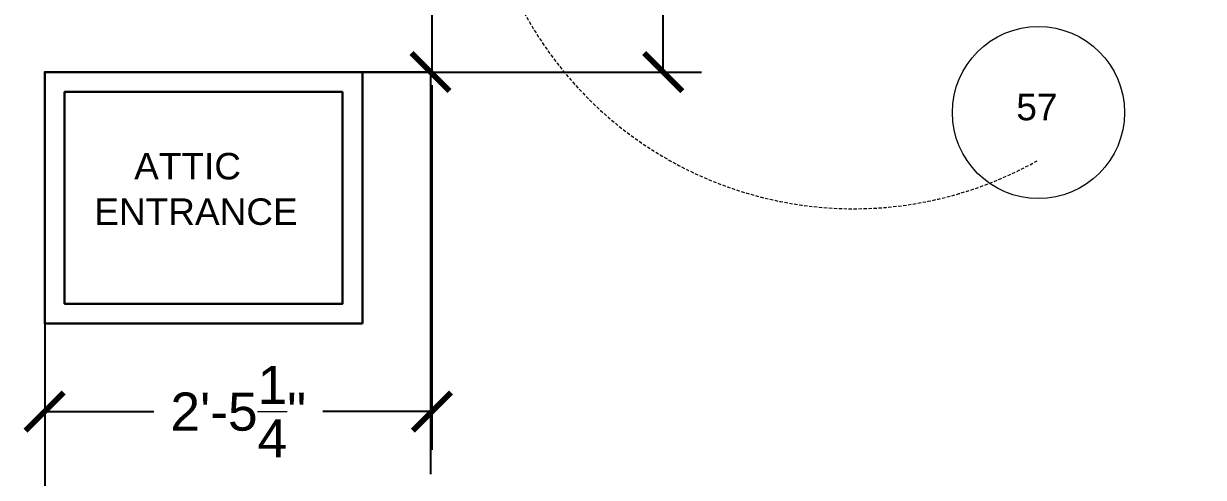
# Model space of a CAD drawing. Header units: inches. Extents: x 6 to 388, y 74 to 528.
# Drawn here: x 216.4 to 305.5, y 130.6 to 164.9 of the extents above; entities that cross this region are included whole.
import ezdxf

# ---------------------------------------------------------------- set-up
doc = ezdxf.new("R2010")
doc.units = ezdxf.units.IN
doc.header["$MEASUREMENT"] = 0
doc.linetypes.add('DASHED2', pattern=[0.375, 0.25, -0.125])
doc.layers.get('0').update_dxf_attribs({"lineweight": 9})
for name, color, linetype, lineweight in [('A201-Dimensions', 7, 'Continuous', 9), ('A201-Floorplan-2nd-floor', 7, 'Continuous', 9), ('A201-RCP', 7, 'Continuous', 9), ('A201-Text', 7, 'Continuous', 9)]:
    doc.layers.add(name, color=color, linetype=linetype, lineweight=lineweight)
doc.styles.add('Annotative', font='Arial.ttf')
doc.styles.get("Standard").update_dxf_attribs({"font": 'Arial.ttf'})
doc.dimstyles.new('Annotative', dxfattribs={"dimtxt": 0.18, "dimasz": 0.18, "dimexe": 0.18, "dimexo": 0.0625, "dimgap": 0.09, "dimtad": 0, "dimtih": 1, "dimtoh": 1, "dimdec": 4, "dimzin": 0, "dimdsep": 46, "dimlunit": 4, "dimtxsty": 'Annotative', "dimblk": 'ARCHTICK', "dimblk1": 'ARCHTICK', "dimblk2": 'ARCHTICK', "dimcen": 0.09, "dimadec": 0, "dimazin": 0, "dimtfac": 1, "dimtdec": 4, "dimtofl": 0, "dimtmove": 0, "dimatfit": 3, "dimldrblk": 'ARCHTICK', "dimfxl": 1, "dimtolj": 1, "dimtzin": 0, "dimarcsym": 0})

# ---------------------------------------------------------------- blocks, each defined once
blk = doc.blocks.new('attic-entrance')
at = {"layer": 'A201-Floorplan-2nd-floor', "lineweight": 30}
blk.add_lwpolyline([(24, -19), (0, -19), (0, 0), (24, 0)], close=True, dxfattribs=at)
at = {"layer": 'A201-Text', "lineweight": 5}
for s, p in [('ATTIC', (6.759, -8.112)), ('ENTRANCE', (3.746, -11.546))]:
    blk.add_text(s, height=2, dxfattribs=at).set_placement(p)
blk = doc.blocks.new('_ArchTick')
at = {"color": 0, "linetype": 'ByBlock', "lineweight": 30, "const_width": 0.15}
blk.add_lwpolyline([(-0.5, -0.5), (0.5, 0.5)], dxfattribs=at)
blk = doc.blocks.new('*D589')
at = {"layer": 'A201-Dimensions', "color": 0, "lineweight": -2, "transparency": 16777216}
for p, q in [((248.259, 181.536), (267.615, 181.536)), ((264.735, 181.536), (264.735, 176.261)), ((264.735, 161.251), (264.735, 166.541)), ((248.259, 161.251), (267.615, 161.251))]:
    blk.add_line(p, q, dxfattribs=at)
at = {"layer": 'A201-Dimensions', "color": 0, "lineweight": -2, "transparency": 16777216, "xscale": 2.88, "yscale": 2.88, "zscale": 2.88}
for p, rotation in [((264.735, 181.536), 90), ((264.735, 161.251), 270)]:
    blk.add_blockref('_ArchTick', p, dxfattribs=dict(at, rotation=rotation))
at = {"layer": 'A201-Dimensions', "color": 0, "lineweight": 5, "transparency": 16777216, "insert": (264.735, 171.401), "char_height": 2.88, "attachment_point": 5, "style": 'Annotative'}
blk.add_mtext('\\A1;1\'-8{\\H1x;\\S5/16;}"', dxfattribs=at)
blk = doc.blocks.new('*D591')
at = {"layer": 'A201-Dimensions', "color": 0, "lineweight": -2, "transparency": 16777216}
for p, q in [((218.009, 160.251), (218.009, 132.721)), ((247.259, 160.251), (247.259, 132.721)), ((218.009, 135.601), (226.25, 135.601)), ((247.259, 135.601), (239.019, 135.601))]:
    blk.add_line(p, q, dxfattribs=at)
at = {"layer": 'A201-Dimensions', "color": 0, "lineweight": -2, "transparency": 16777216, "xscale": 2.88, "yscale": 2.88, "zscale": 2.88, "rotation": 180}
blk.add_blockref('_ArchTick', (218.009, 135.601), dxfattribs=at)
at = {"layer": 'A201-Dimensions', "color": 0, "lineweight": -2, "transparency": 16777216, "xscale": 2.88, "yscale": 2.88, "zscale": 2.88}
blk.add_blockref('_ArchTick', (247.259, 135.601), dxfattribs=at)
at = {"layer": 'A201-Dimensions', "color": 0, "lineweight": 5, "transparency": 16777216, "insert": (232.634, 135.601), "char_height": 2.88, "attachment_point": 5, "style": 'Annotative'}
blk.add_mtext('\\A1;2\'-5{\\H1x;\\S1/4;}"', dxfattribs=at)
blk = doc.blocks.new('*D602')
at = {"layer": 'A201-Dimensions', "color": 0, "lineweight": -2, "transparency": 16777216}
for p, q in [((219.009, 161.251), (250.03, 161.251)), ((247.15, 161.251), (247.15, 130.875)), ((247.15, 90.826), (247.15, 121.202)), ((219.009, 90.826), (250.03, 90.826))]:
    blk.add_line(p, q, dxfattribs=at)
at = {"layer": 'A201-Dimensions', "color": 0, "lineweight": -2, "transparency": 16777216, "xscale": 2.88, "yscale": 2.88, "zscale": 2.88}
for p, rotation in [((247.15, 161.251), 90), ((247.15, 90.826), 270)]:
    blk.add_blockref('_ArchTick', p, dxfattribs=dict(at, rotation=rotation))
at = {"layer": 'A201-Dimensions', "color": 0, "lineweight": 5, "transparency": 16777216, "insert": (247.15, 126.038), "char_height": 2.88, "attachment_point": 5, "style": 'Annotative'}
blk.add_mtext('\\A1;5\'-10{\\H1x;\\S7/16;}"', dxfattribs=at)

msp = doc.modelspace()

# ---------------------------------------------------------------- linework, layer by layer
at = {"lineweight": 5}
msp.add_circle((293.07094, 158.18919), 6.5, dxfattribs=at)
at = {"layer": 'A201-Floorplan-2nd-floor', "lineweight": -3}
msp.add_lwpolyline([(247.25946, 181.5359), (247.25946, 161.25085), (218.00946, 161.25085), (218.00946, 90.82563), (351.57196, 90.82563), (351.57196, 136.70063)], dxfattribs=at)
at = {"layer": 'A201-Floorplan-2nd-floor', "lineweight": 30}
msp.add_lwpolyline([(240.50946, 159.75085), (240.50946, 143.75085), (219.50946, 143.75085), (219.50946, 159.75085)], close=True, dxfattribs=at)
at = {"layer": 'A201-RCP', "color": 3, "lineweight": 5}
msp.add_lwpolyline([(218.00946, 90.82563), (218.00946, 161.25085), (247.25946, 161.25085), (247.25946, 223.2234), (351.57196, 223.2234), (351.57196, 90.82563)], close=True, dxfattribs=at)
at = {"layer": 'A201-RCP', "linetype": 'DASHED2', "lineweight": 5}
msp.add_arc((279.12023, 179.24282), 28.32115, 194.8730295, 299.5109676, dxfattribs=at)

# ---------------------------------------------------------------- block references
at = {"lineweight": 5}
msp.add_blockref('attic-entrance', (218.00946, 161.25085), dxfattribs=at)

# ---------------------------------------------------------------- texts
at = {"layer": 'A201-RCP', "lineweight": 5, "insert": (291.40116, 159.60508), "char_height": 2, "width": 6.7434094, "attachment_point": 1, "style": 'Annotative'}
msp.add_mtext('57', dxfattribs=at)

# ---------------------------------------------------------------- dimensions: what is measured, and where the dimension line sits
at = {"layer": 'A201-Dimensions', "lineweight": 5}
dim = msp.add_linear_dim(base=(264.7353172191, 161.2508544716), p1=(247.2594563907, 181.5359044716), p2=(247.2594563907, 161.2508544716), angle=90, dimstyle='Annotative', dxfattribs=at)
dim.commit()
dim.dimension.update_dxf_attribs({"geometry": '*D589', "text_midpoint": (264.7353172191, 171.4006434192), "dimtype": 160})
dim = msp.add_linear_dim(base=(247.14961, 90.82563), p1=(218.00946, 161.25085), p2=(218.00946, 90.82563), angle=90, dimstyle='Annotative', dxfattribs=at)
dim.commit()
dim.dimension.update_dxf_attribs({"geometry": '*D602', "text_midpoint": (247.14961, 126.03824)})
dim = msp.add_linear_dim(base=(247.25946, 135.6008), p1=(218.00946, 161.25085), p2=(247.25946, 161.25085), dimstyle='Annotative', dxfattribs=at)
dim.commit()
dim.dimension.update_dxf_attribs({"geometry": '*D591', "text_midpoint": (232.63446, 135.6008)})

doc.saveas('drawing.dxf')
